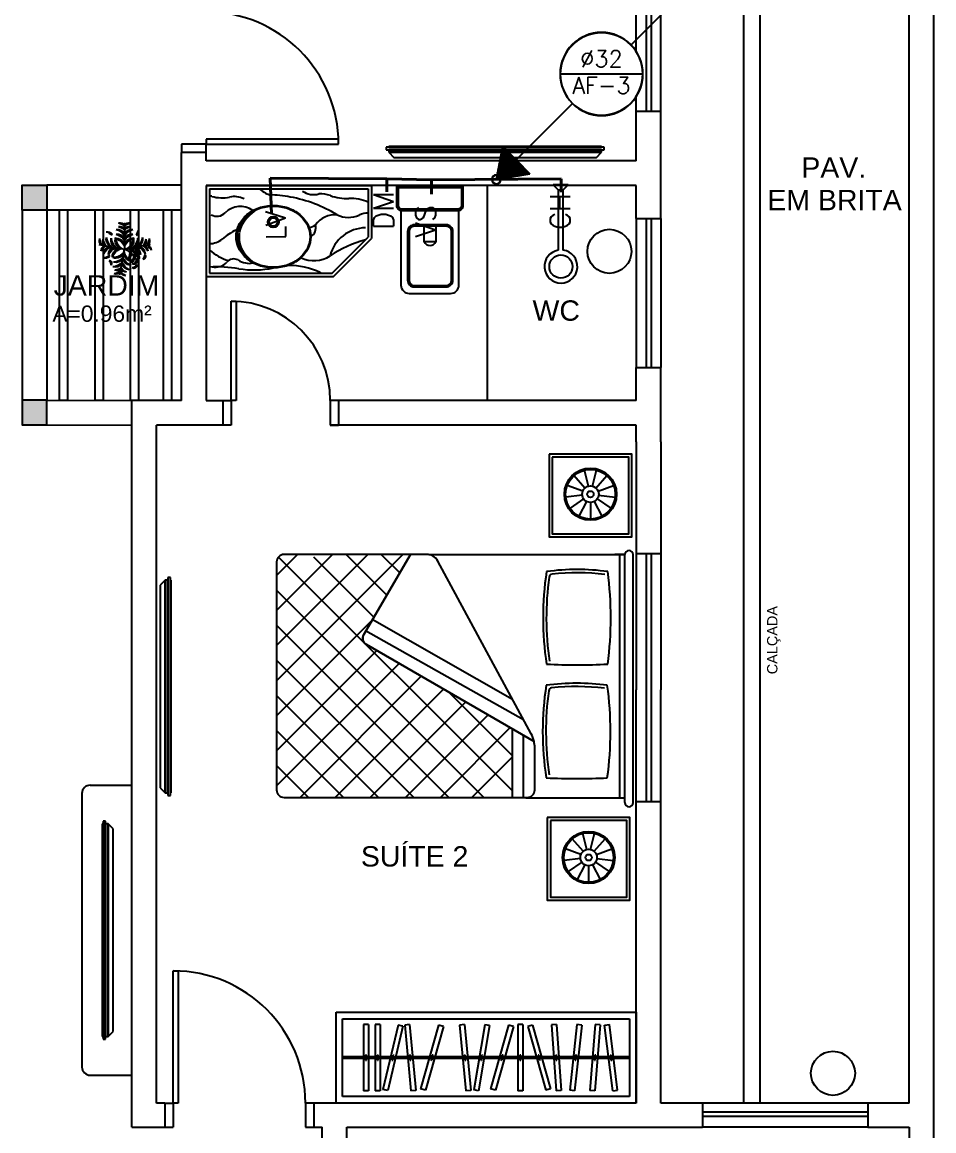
# Model space of a CAD drawing. Header units: millimetres. Extents: x 4595 to 4915, y 2085 to 2243.
# Drawn here: x 4709.02 to 4714.54, y 2197.1 to 2203.81 of the extents above; entities that cross this region are included whole.
import ezdxf
from ezdxf.enums import TextEntityAlignment as Align

# ---------------------------------------------------------------- set-up
doc = ezdxf.new("R2010")
doc.units = ezdxf.units.MM
doc.header["$LTSCALE"] = 0.8
for name, color, linetype in [('02', 2, 'Continuous'), ('DIVERSOS', 4, 'Continuous'), ('HATCH', 8, 'Continuous'), ('MOVEIS', 7, 'Continuous'), ('parede', 2, 'Continuous'), ('TUBULAÇÃO_HIDRÁULICA', 5, 'Continuous'), ('TXT_0', 7, 'Continuous')]:
    doc.layers.add(name, color=color, linetype=linetype)
doc.styles.add('ADITIVOCAD', font='ROMANS.shx')
doc.styles.add('SANSSERIF', font='sas_____.pfb', dxfattribs={"height": 1})
doc.styles.get("Standard").update_dxf_attribs({"font": 'txt.shx', "height": 0.12})

# ---------------------------------------------------------------- blocks, each defined once
blk = doc.blocks.new('Adh_hicol0')
for radius in [0.559, 0.515]:
    blk.add_circle((0, 0), radius)
blk = doc.blocks.new('Adh_BalaoAf')
for p, q in [((0, 0), (0.65, 0)), ((1.8, 0), (1.15, 0))]:
    blk.add_line(p, q)
blk.add_circle((0.9, 0), 0.25)
blk = doc.blocks.new('Adh_Afn')
blk.add_line((-0.25, 0), (0.25, 0))
blk.add_circle((0, 0), 0.25)
at = {"flags": 8}
for tag, p in [('$AF', (0, 0.0703)), ('$DIAM', (0, -0.0909))]:
    blk.add_attdef(tag, text='', height=0.1, dxfattribs=at).set_placement(p, align=Align.MIDDLE)
blk = doc.blocks.new('A1194DB', base_point=(2.905, 11.046))
for p in [(2.905, 11.546), (2.413, 11.133), (3.397, 11.133), (2.992, 10.554)]:
    blk.add_line(p, (2.905, 11.046))
for centre, radius, start, end in [((2.812, 11.432), 0.115, 36.29, 99.6243), ((2.718, 11.297), 0.26, 44.0763, 73.3794), ((2.812, 11.364), 0.115, 36.29, 99.6243), ((2.718, 11.229), 0.26, 44.0763, 73.3794), ((2.998, 11.432), 0.115, 80.3757, 143.71), ((3.092, 11.297), 0.26, 106.6206, 135.9237), ((2.998, 11.364), 0.115, 80.3757, 143.71), ((3.092, 11.229), 0.26, 106.6206, 135.9237), ((2.541, 11.205), 0.115, 160.3757, 223.71), ((2.691, 11.274), 0.26, 186.6206, 215.9237), ((2.608, 11.193), 0.115, 160.3757, 223.71), ((2.758, 11.262), 0.26, 186.6206, 215.9237), ((2.718, 11.226), 0.16, 164.6063, 234.7511), ((2.831, 11.292), 0.268, 184.9634, 228.6288), ((2.695, 11.362), 0.0575, 139.742, 258.7475), ((2.773, 11.408), 0.125, 184.618, 228.2106), ((2.808, 11.21), 0.16, 164.6063, 234.7511), ((2.92, 11.276), 0.268, 184.9634, 228.6288), ((2.751, 11.093), 0.156, 3.4259, 103.6346), ((2.686, 11.01), 0.236, 21.6665, 83.1878), ((2.886, 11.206), 0.156, 156.3654, 256.5741), ((2.978, 11.256), 0.236, 176.8122, 238.3335), ((2.676, 11.162), 0.268, 31.3712, 75.0366), ((2.76, 11.262), 0.16, 25.2489, 95.3937), ((2.76, 11.171), 0.16, 25.2489, 95.3937), ((2.676, 11.071), 0.268, 31.3712, 75.0366), ((3.059, 11.093), 0.156, 76.3654, 176.5741), ((3.05, 11.262), 0.16, 84.6063, 154.7511), ((3.134, 11.162), 0.268, 104.9634, 148.6288), ((3.05, 11.171), 0.16, 84.6063, 154.7511), ((3.134, 11.071), 0.268, 104.9634, 148.6288), ((3.124, 11.01), 0.236, 96.8122, 158.3335), ((2.832, 11.256), 0.236, 301.6665, 3.1878), ((2.924, 11.206), 0.156, 283.4259, 23.6346), ((2.889, 11.276), 0.268, 311.3712, 355.0366), ((3.002, 11.21), 0.16, 305.2489, 15.3937), ((3.236, 11.263), 0.115, 80.3757, 143.71), ((3.33, 11.128), 0.26, 106.6206, 135.9237), ((2.979, 11.292), 0.268, 311.3712, 355.0366), ((3.092, 11.226), 0.16, 305.2489, 15.3937), ((3.052, 11.262), 0.26, 324.0763, 353.3794), ((3.201, 11.193), 0.115, 316.29, 19.6243), ((3.119, 11.274), 0.26, 324.0763, 353.3794), ((3.269, 11.205), 0.115, 316.29, 19.6243), ((2.509, 11.022), 0.115, 116.29, 179.6243), ((2.626, 10.906), 0.26, 124.0763, 153.3794), ((2.576, 11.01), 0.115, 116.29, 179.6243), ((2.693, 10.894), 0.26, 124.0763, 153.3794), ((2.668, 10.941), 0.16, 105.2489, 175.3937), ((2.751, 10.841), 0.268, 111.3712, 155.0366), ((2.757, 10.926), 0.16, 105.2489, 175.3937), ((2.841, 10.825), 0.268, 111.3712, 155.0366), ((3.137, 10.559), 0.54, 115.4772, 156.6585), ((2.759, 10.981), 0.0869, 144.9865, 244.4034), ((2.832, 10.902), 0.156, 83.4259, 183.6346), ((2.902, 10.824), 0.236, 101.6665, 163.1878), ((2.935, 11.063), 0.25, 187.5759, 215.8942), ((2.809, 11.028), 0.0563, 114.2257, 255.1279), ((2.853, 11.04), 0.078, 150.4398, 228.6694), ((2.908, 10.824), 0.236, 16.8122, 78.3335), ((2.978, 10.902), 0.156, 356.3654, 96.5741), ((2.969, 10.825), 0.268, 24.9634, 68.6288), ((3.053, 10.926), 0.16, 4.6063, 74.7511), ((3.058, 10.841), 0.268, 24.9634, 68.6288), ((3.142, 10.941), 0.16, 4.6063, 74.7511), ((3.117, 10.894), 0.26, 26.6206, 55.9237), ((3.234, 11.01), 0.115, 0.3757, 63.71), ((2.563, 10.905), 0.0575, 139.742, 258.7475), ((2.641, 10.95), 0.125, 184.618, 228.2106), ((2.682, 10.886), 0.0575, 139.742, 258.7475), ((2.76, 10.931), 0.125, 184.618, 228.2106), ((2.725, 10.813), 0.057, 167.0577, 302.8533), ((2.758, 10.845), 0.08, 185.1845, 268.654), ((2.791, 10.867), 0.0766, 138.8744, 278.9763), ((2.857, 10.904), 0.125, 173.7536, 244.097), ((2.683, 11.044), 0.236, 286.8122, 348.3335), ((2.761, 10.973), 0.156, 266.3654, 6.5741), ((2.916, 10.934), 0.13, 161.4477, 239.3672), ((2.684, 10.982), 0.268, 294.9634, 338.6288), ((2.784, 10.899), 0.16, 274.6063, 344.7511), ((3.222, 11.022), 0.422, 185.4007, 208.139), ((3.114, 11.12), 0.236, 211.6665, 273.1878), ((3.065, 11.027), 0.156, 193.4259, 293.6346), ((3.135, 11.062), 0.268, 221.3712, 265.0366), ((3.069, 10.949), 0.16, 215.2489, 285.3937), ((3.209, 10.775), 0.0575, 101.2525, 220.258), ((3.287, 10.729), 0.125, 131.7894, 175.382), ((3.339, 11.133), 0.26, 234.0763, 263.3794), ((3.27, 10.983), 0.115, 226.29, 289.6243), ((2.725, 10.732), 0.057, 167.0577, 302.8533), ((2.758, 10.764), 0.08, 185.1845, 268.654), ((2.7, 10.893), 0.268, 294.9634, 338.6288), ((2.8, 10.809), 0.16, 274.6063, 344.7511), ((2.753, 10.834), 0.26, 296.6206, 325.9237), ((2.868, 10.718), 0.115, 270.3757, 333.71), ((2.765, 10.767), 0.26, 296.6206, 325.9237), ((2.88, 10.65), 0.115, 270.3757, 333.71), ((3.15, 10.972), 0.268, 221.3712, 265.0366), ((3.085, 10.859), 0.16, 215.2489, 285.3937), ((3.12, 10.899), 0.26, 234.0763, 263.3794), ((3.052, 10.75), 0.115, 226.29, 289.6243), ((3.132, 10.832), 0.26, 234.0763, 263.3794), ((3.064, 10.683), 0.115, 226.29, 289.6243)]:
    blk.add_arc(centre, radius, start, end)

msp = doc.modelspace()

# ---------------------------------------------------------------- hatches: boundary and pattern name
at = {"layer": 'HATCH'}
h = msp.add_hatch(dxfattribs=at)
h.set_pattern_fill('LINE,_O', color=256, scale=0.001, angle=68.48882)
h.set_pattern_definition([(68.48882318, (4895.7092144, -27.1826026), (-0.002953848728, 0.001164217631), [])])
h.paths.add_polyline_path([(4711.9299, 2203.0585), (4712.0925, 2202.8919), (4711.8902, 2202.8571)])
at = {"layer": 'parede'}
h = msp.add_hatch(color=253, dxfattribs=at)
h.dxf.hatch_style = 1
h.paths.add_polyline_path([(4709.1726, 2202.8223), (4709.0226, 2202.8223), (4709.0226, 2202.6723), (4709.1726, 2202.6723)])
h = msp.add_hatch(color=253, dxfattribs=at)
h.dxf.hatch_style = 1
h.paths.add_polyline_path([(4709.1726, 2201.5221), (4709.0226, 2201.5221), (4709.0226, 2201.3726), (4709.1726, 2201.3726)])

# ---------------------------------------------------------------- linework, layer by layer
for p, q in [((4710.1359, 2202.8206), (4711.1359, 2202.8206)), ((4710.1359, 2202.8206), (4710.1359, 2202.2706)), ((4710.1559, 2202.8006), (4710.1559, 2202.2906)), ((4710.1559, 2202.8006), (4711.1159, 2202.8006)), ((4711.1159, 2202.8006), (4711.1159, 2202.5082)), ((4711.1359, 2202.8206), (4711.1359, 2202.4999)), ((4712.3248, 2202.8243), (4712.2348, 2202.8243)), ((4712.2348, 2202.8243), (4712.2648, 2202.7943)), ((4712.2648, 2202.7943), (4712.2648, 2202.4291)), ((4712.2648, 2202.7943), (4712.2948, 2202.7943)), ((4712.2948, 2202.7943), (4712.3248, 2202.8243)), ((4712.2948, 2202.4293), (4712.2948, 2202.7943)), ((4710.898, 2202.2906), (4711.1159, 2202.5082)), ((4710.9063, 2202.2706), (4711.1359, 2202.4999)), ((4710.1359, 2202.2706), (4710.9063, 2202.2706)), ((4710.1559, 2202.2906), (4710.898, 2202.2906))]:
    msp.add_line(p, q)
for points in [[(4711.3185, 2202.668, -0.414214), (4711.2885, 2202.698), (4711.2885, 2202.818), (4711.6885, 2202.818), (4711.6885, 2202.698, -0.414214), (4711.6585, 2202.668)], [(4711.3185, 2202.678, -0.414214), (4711.2985, 2202.698), (4711.2985, 2202.808), (4711.6785, 2202.808), (4711.6785, 2202.698, -0.414214), (4711.6585, 2202.678)], [(4710.542, 2202.7, -0.083485), (4710.6303, 2202.6851, -0.090959), (4710.7018, 2202.6446, -0.104004), (4710.7515, 2202.5816, -0.115577), (4710.7681, 2202.5111, -0.115577), (4710.7515, 2202.4406, -0.104004), (4710.7018, 2202.3776, -0.090959), (4710.6303, 2202.3371, -0.083485), (4710.542, 2202.3223, -0.083485), (4710.4538, 2202.3371, -0.090959), (4710.3822, 2202.3776, -0.104004), (4710.3325, 2202.4406, -0.115577), (4710.316, 2202.5111, -0.115577), (4710.3325, 2202.5816, -0.104004), (4710.3822, 2202.6446, -0.090959), (4710.4538, 2202.6851, -0.083485)], [(4710.542, 2202.6958, -0.083485), (4710.6289, 2202.6812, -0.090959), (4710.6992, 2202.6414, -0.104004), (4710.7478, 2202.5797, -0.115577), (4710.7639, 2202.5111, -0.115577), (4710.7478, 2202.4425, -0.104004), (4710.6992, 2202.3808, -0.090959), (4710.6289, 2202.3411, -0.083485), (4710.542, 2202.3265, -0.083485), (4710.4551, 2202.3411, -0.090959), (4710.3849, 2202.3808, -0.104004), (4710.3363, 2202.4425, -0.115577), (4710.3202, 2202.5111, -0.115577), (4710.3363, 2202.5797, -0.104004), (4710.3849, 2202.6414, -0.090959), (4710.4551, 2202.6812, -0.083485)], [(4711.6273, 2202.5426, 0.414214), (4711.5873, 2202.5826), (4711.3937, 2202.5826, 0.414214), (4711.3537, 2202.5426), (4711.3537, 2202.2476, 0.414214), (4711.3937, 2202.2076), (4711.5873, 2202.2076, 0.414214), (4711.6273, 2202.2476)], [(4711.6188, 2202.5426, 0.414214), (4711.5873, 2202.5741), (4711.3937, 2202.5741, 0.414214), (4711.3622, 2202.5426), (4711.3622, 2202.2476, 0.414214), (4711.3937, 2202.2161), (4711.5873, 2202.2161, 0.414214), (4711.6188, 2202.2476)]]:
    msp.add_lwpolyline(points, format="xyb", close=True)
msp.add_lwpolyline([(4711.3135, 2202.668), (4711.3135, 2202.218, 0.414214), (4711.3635, 2202.168), (4711.6135, 2202.168, 0.414214), (4711.6635, 2202.218), (4711.6635, 2202.6684)], format="xyb")
msp.add_lwpolyline([(4711.5248, 2202.5741), (4711.5248, 2202.4805), (4711.4541, 2202.4805), (4711.4541, 2202.5741)])
for centre, radius in [((4710.5414, 2202.5999), 0.0339), ((4710.5414, 2202.5999), 0.025), ((4712.2807, 2202.3303), 0.07)]:
    msp.add_circle(centre, radius)
for centre, radius, start, end in [((4710.5943, 2202.9627), 0.2131, 229.52705, 248.99852), ((4710.7853, 2202.8827), 0.1173, 235.0061, 285.69212), ((4710.8238, 2202.5799), 0.19, 70.7323, 92.05259), ((4710.1203, 2202.5878), 0.1744, 73.61566, 78.25004), ((4710.2316, 2202.9661), 0.22, 253.61566, 281.89713), ((4710.3047, 2202.6191), 0.1346, 63.80064, 101.89713), ((4710.4972, 2201.934), 0.83, 79.80782, 88.56791), ((4710.4989, 2201.9432), 0.8206, 58.58927, 79.80782), ((4710.9869, 2203.0464), 0.3042, 250.7323, 272.11655), ((4711.0081, 2202.4731), 0.2696, 66.43852, 92.11655), ((4710.1999, 2202.7061), 0.0713, 241.81574, 315.22981), ((4710.3415, 2202.5657), 0.1281, 53.64182, 135.22981), ((4710.9158, 2202.4964), 0.1475, 85.81055, 144.28252), ((4710.9962, 2202.7886), 0.1609, 244.33735, 293.87401), ((4711.118, 2202.5134), 0.1401, 90.88874, 113.87401), ((4710.7543, 2202.631), 0.0639, 273.16644, 310.73391), ((4710.7342, 2202.5655), 0.0641, 301.88652, 15.41313), ((4710.4945, 2202.1837), 0.4085, 115.91475, 130.06569), ((4711.0998, 2202.3427), 0.2217, 90.02853, 166.2784), ((4710.1564, 2202.5857), 0.1168, 269.72755, 310.06569), ((4711.274, 2201.8136), 0.7001, 104.46313, 123.80925), ((4711.4894, 2202.4965), 0.0388, 204.39508, 335.60492), ((4710.3559, 2202.657), 0.3026, 228.62084, 253.67571), ((4710.3023, 2202.3207), 0.0556, 62.56821, 138.65131), ((4710.3964, 2202.4741), 0.1245, 236.66672, 281.0045), ((4710.7867, 2202.5412), 0.1756, 243.70977, 303.80925), ((4712.2807, 2202.3303), 0.1, 99.14559, 81.89103), ((4710.1918, 2201.4243), 0.9039, 81.03619, 92.27712), ((4710.1911, 2202.4186), 0.0926, 258.18588, 318.65131), ((4710.4233, 2202.8923), 0.5823, 261.03619, 281.75985), ((4710.6354, 2201.9029), 0.4342, 64.10974, 90.67529), ((4710.8959, 2202.4397), 0.1624, 244.10974, 246.63593)]:
    msp.add_arc(centre, radius, start, end)
for points in [[(4710.3792, 2202.6421), (4710.3761, 2202.6087), (4710.3662, 2202.6297), (4710.3672, 2202.5958)], [(4710.393, 2202.6531), (4710.3841, 2202.6186), (4710.3792, 2202.6421), (4710.3761, 2202.6087)], [(4710.399, 2202.6574), (4710.3926, 2202.6279), (4710.393, 2202.6531), (4710.3841, 2202.6186)], [(4710.4101, 2202.6646), (4710.3985, 2202.6338), (4710.399, 2202.6574), (4710.3926, 2202.6279)], [(4710.421, 2202.6708), (4710.4088, 2202.6427), (4710.4101, 2202.6646), (4710.3985, 2202.6338)], [(4710.4314, 2202.676), (4710.4197, 2202.6519), (4710.421, 2202.6708), (4710.4088, 2202.6427)], [(4710.4615, 2202.6866), (4710.4286, 2202.6593), (4710.4314, 2202.676), (4710.4197, 2202.6519)], [(4710.4322, 2202.6764), (4710.4612, 2202.6876), (4710.4615, 2202.6867), (4710.4638, 2202.6884)], [(4710.4325, 2202.6765), (4710.4615, 2202.6866), (4710.4322, 2202.6764), (4710.4612, 2202.6876)], [(4710.3338, 2202.5842), (4710.3519, 2202.5659), (4710.3252, 2202.5645), (4710.3492, 2202.5584)], [(4710.3423, 2202.5991), (4710.3567, 2202.5769), (4710.3338, 2202.5842), (4710.3519, 2202.5659)], [(4710.3535, 2202.615), (4710.3579, 2202.5793), (4710.3423, 2202.5991), (4710.3567, 2202.5769)], [(4710.3662, 2202.6297), (4710.3672, 2202.5958), (4710.3535, 2202.615), (4710.3579, 2202.5793)], [(4710.3164, 2202.5231), (4710.3416, 2202.523), (4710.316, 2202.5096), (4710.341, 2202.5147)], [(4710.316, 2202.5096), (4710.341, 2202.5147), (4710.3167, 2202.4965), (4710.3409, 2202.5062)], [(4710.3172, 2202.5307), (4710.343, 2202.5339), (4710.3164, 2202.5231), (4710.3416, 2202.523)], [(4710.3167, 2202.4965), (4710.3409, 2202.5062), (4710.318, 2202.4861), (4710.3413, 2202.497)], [(4710.3205, 2202.5489), (4710.3468, 2202.5508), (4710.3174, 2202.5324), (4710.3434, 2202.5362)], [(4710.3252, 2202.5645), (4710.3492, 2202.5584), (4710.3205, 2202.5489), (4710.3468, 2202.5508)], [(4710.318, 2202.4861), (4710.3413, 2202.497), (4710.3218, 2202.4685), (4710.3433, 2202.48)], [(4710.3218, 2202.4685), (4710.3433, 2202.48), (4710.3259, 2202.456), (4710.3466, 2202.4654)], [(4710.3259, 2202.456), (4710.3466, 2202.4654), (4710.3325, 2202.4406), (4710.3511, 2202.4518)], [(4710.3325, 2202.4406), (4710.3511, 2202.4518), (4710.3408, 2202.4256), (4710.3572, 2202.4378)], [(4710.3408, 2202.4256), (4710.3572, 2202.4378), (4710.3535, 2202.4072), (4710.3694, 2202.4164)], [(4710.3535, 2202.4072), (4710.3694, 2202.4164), (4710.3668, 2202.3919), (4710.3761, 2202.4069)], [(4710.3668, 2202.3919), (4710.3761, 2202.4069), (4710.3791, 2202.3802), (4710.3872, 2202.3935)], [(4710.3791, 2202.3802), (4710.3872, 2202.3935), (4710.3942, 2202.3682), (4710.4006, 2202.3799)], [(4710.3942, 2202.3682), (4710.4006, 2202.3799), (4710.4135, 2202.3556), (4710.4156, 2202.3675)], [(4710.4135, 2202.3556), (4710.4156, 2202.3675), (4710.4245, 2202.3496), (4710.4257, 2202.3594)], [(4710.4245, 2202.3496), (4710.4257, 2202.3594), (4710.4393, 2202.3426), (4710.4323, 2202.3542)], [(4710.4393, 2202.3426), (4710.4323, 2202.3542), (4710.4536, 2202.3372), (4710.4408, 2202.3474)]]:
    msp.add_solid(points)
at = {"layer": '02', "color": 5, "lineweight": 40}
for p, q in [((4711.2288, 2202.8617), (4710.5228, 2202.8656)), ((4710.5228, 2202.8656), (4710.5297, 2202.6469)), ((4711.4987, 2202.8543), (4711.2288, 2202.8617)), ((4711.2288, 2202.8617), (4711.2288, 2202.7832)), ((4711.2288, 2202.7832), (4711.2288, 2202.8617)), ((4712.2817, 2202.8599), (4711.4987, 2202.8543)), ((4711.4987, 2202.8543), (4711.4987, 2202.7686)), ((4711.4987, 2202.7686), (4711.4987, 2202.8543)), ((4712.2817, 2202.7796), (4712.2817, 2202.8599))]:
    msp.add_line(p, q, dxfattribs=at)
at = {"layer": 'DIVERSOS'}
msp.add_line((4711.8902, 2202.8571), (4712.0925, 2202.8919), dxfattribs=at)
msp.add_lwpolyline([(4711.8902, 2202.8571), (4711.9299, 2203.0585), (4712.0925, 2202.8919)], dxfattribs=at)
at = {"layer": 'MOVEIS'}
for p, q in [((4712.4472, 2201.002), (4712.4233, 2201.0991)), ((4712.4711, 2201.002), (4712.4951, 2201.0991)), ((4712.426, 2200.9908), (4712.3597, 2201.0657)), ((4712.4923, 2200.9908), (4712.5587, 2201.0657)), ((4712.4124, 2200.9711), (4712.3189, 2201.0066)), ((4712.5059, 2200.9711), (4712.5994, 2201.0066)), ((4712.4095, 2200.9474), (4712.3103, 2200.9353)), ((4712.418, 2200.925), (4712.3357, 2200.8682)), ((4712.4359, 2200.9091), (4712.3895, 2200.8206)), ((4712.4592, 2200.9034), (4712.4592, 2200.8034)), ((4712.4824, 2200.9091), (4712.5289, 2200.8206)), ((4712.5003, 2200.925), (4712.5826, 2200.8682)), ((4712.5088, 2200.9474), (4712.6081, 2200.9353)), ((4711.1121, 2200.5888), (4710.5612, 2200.0378)), ((4711.3243, 2200.5888), (4710.5612, 2199.8257)), ((4710.6879, 2200.5888), (4710.5612, 2200.4621)), ((4710.9, 2200.5888), (4710.5612, 2200.25)), ((4710.5734, 2200.5732), (4711.9873, 2199.1592)), ((4710.784, 2200.5747), (4711.1493, 2200.2094)), ((4710.982, 2200.5888), (4711.2275, 2200.3434)), ((4711.1942, 2200.5888), (4711.3057, 2200.4773)), ((4711.482, 2200.5879), (4712.6676, 2200.5879)), ((4712.6676, 2200.5879), (4712.6076, 2200.5879)), ((4712.6376, 2199.1179), (4712.6376, 2200.5879)), ((4712.6676, 2199.0879), (4712.6676, 2200.5879)), ((4712.7176, 2199.0879), (4712.7176, 2200.5879)), ((4710.5612, 2200.3733), (4711.8147, 2199.1197)), ((4711.1384, 2200.1908), (4710.5612, 2199.6136)), ((4710.5612, 2200.1611), (4711.6026, 2199.1197)), ((4711.1672, 2200.0075), (4710.5612, 2199.4014)), ((4710.5612, 2199.949), (4711.3905, 2199.1197)), ((4711.3017, 2199.9298), (4710.5612, 2199.1893)), ((4711.4362, 2199.8522), (4710.7037, 2199.1197)), ((4711.5707, 2199.7746), (4710.9158, 2199.1197)), ((4711.6024, 2199.7563), (4711.9873, 2199.3714)), ((4710.5612, 2199.7369), (4711.1783, 2199.1197)), ((4711.7052, 2199.697), (4711.128, 2199.1197)), ((4711.8397, 2199.6193), (4711.3401, 2199.1197)), ((4710.5612, 2199.5247), (4710.9662, 2199.1197)), ((4711.9742, 2199.5417), (4711.5522, 2199.1197)), ((4711.9873, 2199.3643), (4711.7428, 2199.1197)), ((4710.5612, 2199.3126), (4710.7541, 2199.1197)), ((4712.0695, 2199.1179), (4712.6676, 2199.1179)), ((4712.4364, 2198.8047), (4712.4125, 2198.9018)), ((4712.4603, 2198.8047), (4712.4843, 2198.9018)), ((4712.4152, 2198.7936), (4712.3489, 2198.8684)), ((4712.4815, 2198.7936), (4712.5478, 2198.8684)), ((4712.3987, 2198.7501), (4712.2995, 2198.7381)), ((4712.4016, 2198.7739), (4712.3081, 2198.8093)), ((4712.4951, 2198.7739), (4712.5886, 2198.8093)), ((4712.498, 2198.7501), (4712.5973, 2198.7381)), ((4712.4072, 2198.7277), (4712.3249, 2198.6709)), ((4712.4251, 2198.7119), (4712.3787, 2198.6233)), ((4712.4484, 2198.7061), (4712.4484, 2198.6061)), ((4712.4716, 2198.7119), (4712.5181, 2198.6233)), ((4712.4895, 2198.7277), (4712.5718, 2198.6709))]:
    msp.add_line(p, q, dxfattribs=at)
for points in [[(4712.2092, 2201.1952), (4712.2092, 2200.6952), (4712.7092, 2200.6952), (4712.7092, 2201.1952)], [(4712.2279, 2201.1766), (4712.2279, 2200.7139), (4712.6906, 2200.7139), (4712.6906, 2201.1766)], [(4712.1984, 2198.998), (4712.1984, 2198.498), (4712.6984, 2198.498), (4712.6984, 2198.998)], [(4712.2171, 2198.9793), (4712.2171, 2198.5166), (4712.6798, 2198.5166), (4712.6798, 2198.9793)]]:
    msp.add_lwpolyline(points, close=True, dxfattribs=at)
at = {"layer": 'MOVEIS', "linetype": 'Continuous'}
for points in [[(4712.1179, 2199.4588), (4711.1046, 2200.0436, -0.415665), (4711.0883, 2200.1049), (4711.3707, 2200.5888), (4710.7958, 2200.5888), (4710.6063, 2200.5888, 0.414214), (4710.5613, 2200.5438), (4710.5613, 2199.1647, 0.414214), (4710.6063, 2199.1197), (4710.7958, 2199.1197), (4712.0773, 2199.1197, 0.414214), (4712.1222, 2199.1647), (4712.1222, 2199.4198, 0.055363)], [(4711.3707, 2200.5888), (4711.0883, 2200.1049, 0.415665), (4711.1046, 2200.0436), (4712.1179, 2199.4588, 0.068584), (4712.1009, 2199.5043), (4711.5366, 2200.5492, 0.275591), (4711.4703, 2200.5888)]]:
    msp.add_lwpolyline(points, format="xyb", close=True, dxfattribs=at)
for points in [[(4711.9873, 2199.712), (4711.1387, 2200.1954)], [(4712.0548, 2199.5884), (4711.0993, 2200.1279)], [(4711.9873, 2199.1225), (4711.9873, 2199.5322)], [(4712.0548, 2199.1197), (4712.0548, 2199.4928)]]:
    msp.add_lwpolyline(points, dxfattribs=at)
at = {"layer": 'MOVEIS'}
for centre, radius in [((4712.4592, 2200.9534), 0.1578), ((4712.4592, 2200.9534), 0.15), ((4712.4592, 2200.9534), 0.05), ((4712.4592, 2200.9534), 0.019), ((4712.4484, 2198.7561), 0.1578), ((4712.4484, 2198.7561), 0.15), ((4712.4484, 2198.7561), 0.05), ((4712.4484, 2198.7561), 0.019)]:
    msp.add_circle(centre, radius, dxfattribs=at)
for centre, radius, start, end in [((4712.6926, 2200.5879), 0.025, 0, 180), ((4712.3786, 2199.1363), 1.3617, 82.19981, 97.80019), ((4714.0167, 2200.2056), 1.8443, 171.27584, 188.72416), ((4714.0167, 2200.2056), 1.8243, 172.23291, 188.26343), ((4712.229, 2200.4495), 0.02, 96.4988, 172.23291), ((4712.3786, 2199.1363), 1.3417, 82.80483, 96.4988), ((4710.5346, 2200.2056), 2.048, 352.1494, 7.8506), ((4712.3786, 2203.4386), 3.5176, 266.98842, 273.01158), ((4714.0145, 2199.5179), 1.8443, 171.27584, 188.72416), ((4714.0145, 2199.5179), 1.8243, 172.23291, 188.26343), ((4712.3764, 2198.4485), 1.3617, 82.19981, 97.80019), ((4712.2268, 2199.7617), 0.02, 96.4988, 172.23291), ((4712.3764, 2198.4485), 1.3417, 82.80483, 96.4988), ((4710.5324, 2199.5179), 2.048, 352.1494, 7.8506), ((4712.3764, 2202.7509), 3.5176, 266.98842, 273.01158), ((4712.6926, 2199.0879), 0.025, 180, 0)]:
    msp.add_arc(centre, radius, start, end, dxfattribs=at)
at = {"layer": 'parede', "color": 253}
for p, q in [((4714.5359, 2187.1206), (4714.5359, 2212.1206)), ((4714.3859, 2197.2706), (4714.3859, 2211.9706)), ((4713.4859, 2197.2706), (4713.4859, 2209.7206)), ((4713.3859, 2197.2706), (4713.3859, 2209.6206)), ((4712.7959, 2205.2706), (4712.7959, 2203.2706)), ((4712.8259, 2205.2706), (4712.8259, 2203.2706)), ((4712.7359, 2203.6302), (4712.7359, 2203.9206)), ((4712.8859, 2202.6206), (4712.8859, 2203.9206)), ((4712.7359, 2202.9706), (4712.7359, 2203.3607)), ((4712.7359, 2203.2706), (4712.8859, 2203.2706)), ((4710.1359, 2203.0706), (4709.9859, 2203.0706)), ((4709.9859, 2203.0706), (4709.9859, 2203.0206)), ((4710.9359, 2203.1006), (4710.1359, 2203.1006)), ((4710.1359, 2203.1006), (4710.1359, 2203.0706)), ((4710.1359, 2203.0206), (4710.1359, 2203.0706)), ((4710.1359, 2203.0706), (4710.9359, 2203.0706)), ((4710.9359, 2203.0706), (4710.9359, 2203.1006)), ((4712.5418, 2203.0518), (4711.2238, 2203.0518)), ((4711.2238, 2203.0518), (4711.2238, 2203.0365)), ((4712.5265, 2203.0569), (4711.2391, 2203.0569)), ((4711.2391, 2203.0569), (4711.2391, 2203.0518)), ((4711.2391, 2203.0518), (4712.5265, 2203.0518)), ((4712.5265, 2203.0518), (4712.5265, 2203.0569)), ((4712.5418, 2203.0365), (4712.5418, 2203.0518)), ((4709.9859, 2201.5206), (4709.9859, 2203.0206)), ((4710.1359, 2203.0206), (4709.9859, 2203.0206)), ((4710.1359, 2202.9706), (4710.1359, 2203.0206)), ((4712.7359, 2202.9706), (4710.1359, 2202.9706)), ((4711.2238, 2203.0365), (4712.5418, 2203.0365)), ((4712.5265, 2203.0365), (4711.2391, 2203.0365)), ((4711.2391, 2203.0365), (4711.2391, 2203.0213)), ((4712.5265, 2203.0212), (4711.2391, 2203.0213)), ((4711.2391, 2203.0213), (4711.2696, 2202.9907)), ((4711.2391, 2203.0213), (4712.5265, 2203.0212)), ((4711.2696, 2202.9907), (4712.496, 2202.9907)), ((4712.496, 2202.9907), (4712.5265, 2203.0212)), ((4712.5265, 2203.0212), (4712.5265, 2203.0365)), ((4709.9859, 2202.8223), (4709.1726, 2202.8223)), ((4712.7359, 2202.8206), (4710.1359, 2202.8206)), ((4710.1359, 2202.8206), (4710.1359, 2201.5206)), ((4711.8359, 2201.5245), (4711.8359, 2202.8206)), ((4712.7359, 2202.8206), (4711.8359, 2202.8206)), ((4712.7359, 2202.6206), (4712.7359, 2202.8206)), ((4709.0226, 2202.6723), (4709.0226, 2201.5221)), ((4709.9859, 2202.6723), (4709.1726, 2202.6723)), ((4709.1726, 2202.6723), (4709.1726, 2201.5221)), ((4712.7359, 2202.6206), (4712.8859, 2202.6206)), ((4712.7359, 2202.6206), (4712.7359, 2201.7206)), ((4712.7959, 2202.6206), (4712.7959, 2201.7206)), ((4712.8259, 2202.6206), (4712.8259, 2201.7206)), ((4712.8859, 2202.6206), (4712.8859, 2201.7206)), ((4710.2859, 2201.5206), (4710.2859, 2202.1206)), ((4710.2859, 2202.1206), (4710.3159, 2202.1206)), ((4710.3159, 2202.1206), (4710.3159, 2201.5206)), ((4712.7359, 2201.5206), (4712.7359, 2201.7206)), ((4712.7359, 2201.7206), (4712.8859, 2201.7206)), ((4712.8859, 2201.2706), (4712.8859, 2201.7206)), ((4709.1726, 2201.5221), (4709.6859, 2201.5206)), ((4709.9859, 2201.5206), (4709.6859, 2201.5206)), ((4709.6859, 2197.1249), (4709.6859, 2201.5206)), ((4710.1359, 2201.5206), (4710.2859, 2201.5206)), ((4710.2359, 2201.5206), (4710.2359, 2201.3706)), ((4710.2859, 2201.5206), (4710.2859, 2201.3706)), ((4710.3159, 2201.5206), (4710.2859, 2201.5206)), ((4712.7359, 2201.5206), (4710.8859, 2201.5206)), ((4710.9359, 2201.5206), (4710.8859, 2201.5206)), ((4710.8859, 2201.5206), (4710.8859, 2201.3706)), ((4710.9359, 2201.5206), (4710.9359, 2201.3706)), ((4709.1721, 2201.3721), (4709.6854, 2201.3706)), ((4710.2359, 2201.3706), (4709.8359, 2201.3706)), ((4709.8359, 2197.2706), (4709.8359, 2201.3706)), ((4710.2859, 2201.3706), (4710.2359, 2201.3706)), ((4712.7359, 2201.3706), (4710.8859, 2201.3706)), ((4710.8859, 2201.3706), (4710.9359, 2201.3706)), ((4712.7359, 2201.2706), (4712.7359, 2201.3706)), ((4712.7359, 2201.2706), (4712.7359, 2199.7706)), ((4712.8859, 2201.2706), (4712.8859, 2199.7706)), ((4712.7359, 2200.5958), (4712.8859, 2200.5958)), ((4712.7959, 2200.5958), (4712.7959, 2199.0958)), ((4712.8259, 2200.5958), (4712.8259, 2199.0958)), ((4709.8883, 2200.4345), (4709.8577, 2200.4039)), ((4709.8883, 2199.1471), (4709.8883, 2200.4345)), ((4709.9035, 2200.4345), (4709.8883, 2200.4345)), ((4709.8883, 2200.4345), (4709.8883, 2199.1471)), ((4709.9188, 2200.4497), (4709.9035, 2200.4497)), ((4709.9035, 2200.4497), (4709.9035, 2199.1318)), ((4709.9035, 2199.1471), (4709.9035, 2200.4345)), ((4709.9188, 2199.1318), (4709.9188, 2200.4497)), ((4709.9239, 2200.4345), (4709.9188, 2200.4345)), ((4709.9188, 2200.4345), (4709.9188, 2199.1471)), ((4709.9239, 2199.1471), (4709.9239, 2200.4345)), ((4709.8577, 2200.4039), (4709.8577, 2199.1776)), ((4712.7359, 2197.2706), (4712.7359, 2199.7706)), ((4712.8859, 2197.2706), (4712.8859, 2199.7706)), ((4709.4343, 2199.1936), (4709.6843, 2199.1936)), ((4709.8577, 2199.1776), (4709.8883, 2199.1471)), ((4709.3843, 2199.1436), (4709.3843, 2197.489)), ((4709.8883, 2199.1471), (4709.9035, 2199.1471)), ((4709.9035, 2199.1318), (4709.9188, 2199.1318)), ((4709.9188, 2199.1471), (4709.9239, 2199.1471)), ((4712.7359, 2199.0958), (4712.8859, 2199.0958)), ((4709.5119, 2198.96), (4709.5068, 2198.96)), ((4709.5068, 2198.96), (4709.5068, 2197.6726)), ((4709.5272, 2198.9753), (4709.5119, 2198.9753)), ((4709.5119, 2198.9753), (4709.5119, 2197.6573)), ((4709.5119, 2197.6726), (4709.5119, 2198.96)), ((4709.5272, 2197.6573), (4709.5272, 2198.9753)), ((4709.5425, 2198.96), (4709.5272, 2198.96)), ((4709.5272, 2198.96), (4709.5272, 2197.6726)), ((4709.573, 2198.9294), (4709.5425, 2198.96)), ((4709.5425, 2198.96), (4709.5425, 2197.6726)), ((4709.5425, 2197.6726), (4709.5425, 2198.96)), ((4709.573, 2197.7031), (4709.573, 2198.9294)), ((4709.9359, 2197.2706), (4709.9359, 2198.0706)), ((4709.9359, 2198.0706), (4709.9659, 2198.0706)), ((4709.9659, 2198.0706), (4709.9659, 2197.2706)), ((4710.9205, 2197.2706), (4710.9205, 2197.8206)), ((4710.9205, 2197.8206), (4712.7359, 2197.8206)), ((4712.7359, 2197.8206), (4712.7359, 2197.2706)), ((4710.9605, 2197.7806), (4712.6959, 2197.7806)), ((4710.9605, 2197.3106), (4710.9605, 2197.7806)), ((4711.0869, 2197.7456), (4711.0869, 2197.3456)), ((4711.1169, 2197.7456), (4711.0869, 2197.7456)), ((4711.1169, 2197.7456), (4711.1169, 2197.3456)), ((4711.1581, 2197.7456), (4711.1581, 2197.3456)), ((4711.1881, 2197.7456), (4711.1581, 2197.7456)), ((4711.1881, 2197.7456), (4711.1881, 2197.3456)), ((4711.296, 2197.7431), (4711.2041, 2197.3538)), ((4711.3252, 2197.7362), (4711.296, 2197.7431)), ((4711.3658, 2197.7459), (4711.3359, 2197.7431)), ((4711.3359, 2197.7431), (4711.3732, 2197.3448)), ((4711.3658, 2197.7459), (4711.403, 2197.3476)), ((4711.5408, 2197.7428), (4711.4321, 2197.3578)), ((4711.5697, 2197.7346), (4711.5408, 2197.7428)), ((4711.6977, 2197.7459), (4711.6678, 2197.7431)), ((4711.6678, 2197.7431), (4711.7051, 2197.3448)), ((4711.6977, 2197.7459), (4711.7349, 2197.3476)), ((4711.8196, 2197.7449), (4711.7534, 2197.3504)), ((4711.8492, 2197.7399), (4711.783, 2197.3454)), ((4711.8492, 2197.7399), (4711.8196, 2197.7449)), ((4711.9643, 2197.7428), (4711.8556, 2197.3578)), ((4711.9932, 2197.7346), (4711.9643, 2197.7428)), ((4712.0201, 2197.7456), (4712.0201, 2197.3456)), ((4712.0501, 2197.7456), (4712.0201, 2197.7456)), ((4712.0501, 2197.7456), (4712.0501, 2197.3456)), ((4712.1089, 2197.7427), (4712.08, 2197.7346)), ((4712.1089, 2197.7427), (4712.218, 2197.3579)), ((4712.2541, 2197.7459), (4712.2242, 2197.7438)), ((4712.2242, 2197.7438), (4712.2522, 2197.3448)), ((4712.2541, 2197.7459), (4712.2821, 2197.3469)), ((4712.3768, 2197.7457), (4712.3338, 2197.3481)), ((4712.4066, 2197.7425), (4712.3637, 2197.3448)), ((4712.4066, 2197.7425), (4712.3768, 2197.7457)), ((4712.4884, 2197.7459), (4712.4563, 2197.3472)), ((4712.5183, 2197.7435), (4712.4862, 2197.3448)), ((4712.5183, 2197.7435), (4712.4884, 2197.7459)), ((4712.5446, 2197.7418), (4712.5743, 2197.7455)), ((4712.5939, 2197.3448), (4712.5446, 2197.7418)), ((4712.6236, 2197.3485), (4712.5743, 2197.7455)), ((4712.6959, 2197.7806), (4712.6959, 2197.3106)), ((4709.5068, 2197.6726), (4709.5119, 2197.6726)), ((4709.5272, 2197.6726), (4709.5425, 2197.6726)), ((4709.5425, 2197.6726), (4709.573, 2197.7031)), ((4711.3252, 2197.7362), (4711.2333, 2197.3469)), ((4711.5697, 2197.7346), (4711.4609, 2197.3497)), ((4711.9932, 2197.7346), (4711.8844, 2197.3497)), ((4712.08, 2197.7346), (4712.1891, 2197.3497)), ((4709.5119, 2197.6573), (4709.5272, 2197.6573)), ((4712.6959, 2197.5506), (4710.9605, 2197.5506)), ((4712.6959, 2197.5406), (4710.9605, 2197.5406)), ((4711.1044, 2197.5604), (4711.0994, 2197.5604)), ((4711.0994, 2197.5306), (4711.0994, 2197.5604)), ((4711.1044, 2197.5306), (4711.1044, 2197.5604)), ((4711.1756, 2197.5604), (4711.1706, 2197.5604)), ((4711.1706, 2197.5306), (4711.1706, 2197.5604)), ((4711.1756, 2197.5306), (4711.1756, 2197.5604)), ((4711.2588, 2197.531), (4711.2657, 2197.56)), ((4711.2637, 2197.5298), (4711.2705, 2197.5589)), ((4711.2705, 2197.5589), (4711.2657, 2197.56)), ((4711.3706, 2197.5604), (4711.3656, 2197.5599)), ((4711.3684, 2197.5302), (4711.3656, 2197.5599)), ((4711.3734, 2197.5307), (4711.3706, 2197.5604)), ((4711.4944, 2197.5325), (4711.5025, 2197.5612)), ((4711.4992, 2197.5311), (4711.5073, 2197.5599)), ((4711.5073, 2197.5599), (4711.5025, 2197.5612)), ((4711.7025, 2197.5604), (4711.6975, 2197.5599)), ((4711.7003, 2197.5302), (4711.6975, 2197.5599)), ((4711.7053, 2197.5307), (4711.7025, 2197.5604)), ((4711.7964, 2197.5308), (4711.8013, 2197.5602)), ((4711.8062, 2197.5594), (4711.8013, 2197.5602)), ((4711.8013, 2197.53), (4711.8062, 2197.5594)), ((4711.9179, 2197.5325), (4711.926, 2197.5612)), ((4711.9227, 2197.5311), (4711.9308, 2197.5599)), ((4711.9308, 2197.5599), (4711.926, 2197.5612)), ((4712.0376, 2197.5604), (4712.0326, 2197.5604)), ((4712.0326, 2197.5306), (4712.0326, 2197.5604)), ((4712.0376, 2197.5306), (4712.0376, 2197.5604)), ((4712.1473, 2197.5612), (4712.1425, 2197.5599)), ((4712.1507, 2197.5312), (4712.1425, 2197.5599)), ((4712.1555, 2197.5325), (4712.1473, 2197.5612)), ((4712.2546, 2197.5604), (4712.2496, 2197.5601)), ((4712.2517, 2197.5303), (4712.2496, 2197.5601)), ((4712.2567, 2197.5306), (4712.2546, 2197.5604)), ((4712.3661, 2197.5307), (4712.3693, 2197.5604)), ((4712.3743, 2197.5598), (4712.3693, 2197.5604)), ((4712.3711, 2197.5301), (4712.3743, 2197.5598)), ((4712.4836, 2197.5306), (4712.486, 2197.5604)), ((4712.491, 2197.56), (4712.486, 2197.5604)), ((4712.4886, 2197.5302), (4712.491, 2197.56)), ((4712.5847, 2197.5603), (4712.5798, 2197.5597)), ((4712.5798, 2197.5597), (4712.5835, 2197.5301)), ((4712.5847, 2197.5603), (4712.5884, 2197.5307)), ((4711.0994, 2197.5306), (4711.1044, 2197.5306)), ((4711.1706, 2197.5306), (4711.1756, 2197.5306)), ((4711.2588, 2197.531), (4711.2637, 2197.5298)), ((4711.3684, 2197.5302), (4711.3734, 2197.5307)), ((4711.4944, 2197.5325), (4711.4992, 2197.5311)), ((4711.7003, 2197.5302), (4711.7053, 2197.5307)), ((4711.7964, 2197.5308), (4711.8013, 2197.53)), ((4711.9179, 2197.5325), (4711.9227, 2197.5311)), ((4712.0326, 2197.5306), (4712.0376, 2197.5306)), ((4712.1507, 2197.5312), (4712.1555, 2197.5325)), ((4712.2517, 2197.5303), (4712.2567, 2197.5306)), ((4712.3661, 2197.5307), (4712.3711, 2197.5301)), ((4712.4836, 2197.5306), (4712.4886, 2197.5302)), ((4712.5835, 2197.5301), (4712.5884, 2197.5307)), ((4709.4343, 2197.439), (4709.6843, 2197.439)), ((4711.1169, 2197.3456), (4711.0869, 2197.3456)), ((4711.1881, 2197.3456), (4711.1581, 2197.3456)), ((4711.2333, 2197.3469), (4711.2041, 2197.3538)), ((4711.403, 2197.3476), (4711.3732, 2197.3448)), ((4711.4609, 2197.3497), (4711.4321, 2197.3578)), ((4711.7349, 2197.3476), (4711.7051, 2197.3448)), ((4711.783, 2197.3454), (4711.7534, 2197.3504)), ((4711.8844, 2197.3497), (4711.8556, 2197.3578)), ((4712.0501, 2197.3456), (4712.0201, 2197.3456)), ((4712.218, 2197.3579), (4712.1891, 2197.3497)), ((4712.2821, 2197.3469), (4712.2522, 2197.3448)), ((4712.3637, 2197.3448), (4712.3338, 2197.3481)), ((4712.4862, 2197.3448), (4712.4563, 2197.3472)), ((4712.5939, 2197.3448), (4712.6236, 2197.3485)), ((4709.8859, 2197.2706), (4709.8359, 2197.2706)), ((4709.8859, 2197.2706), (4709.8859, 2197.1249)), ((4709.8859, 2197.2706), (4709.9359, 2197.2706)), ((4709.9359, 2197.2706), (4709.9359, 2197.1249)), ((4709.9659, 2197.2706), (4709.9359, 2197.2706)), ((4712.7359, 2197.2706), (4710.7359, 2197.2706)), ((4710.7859, 2197.2706), (4710.7359, 2197.2706)), ((4710.7359, 2197.2706), (4710.7359, 2197.1249)), ((4712.7359, 2197.2706), (4710.7859, 2197.2706)), ((4712.7359, 2197.2706), (4710.7859, 2197.2706)), ((4710.7859, 2197.2706), (4710.7859, 2197.1249)), ((4712.7359, 2197.2706), (4710.9205, 2197.2706)), ((4712.6959, 2197.3106), (4710.9605, 2197.3106)), ((4713.1359, 2197.2706), (4712.8859, 2197.2706)), ((4713.1359, 2197.2706), (4712.8859, 2197.2706)), ((4714.1359, 2197.2706), (4713.1359, 2197.2706)), ((4713.1359, 2197.2706), (4713.1359, 2197.1249)), ((4714.3859, 2197.2706), (4714.1359, 2197.2706)), ((4714.3859, 2197.2706), (4714.1359, 2197.2706)), ((4714.1359, 2197.2706), (4714.1359, 2197.1249)), ((4714.1359, 2197.2163), (4713.1359, 2197.2163)), ((4714.1359, 2197.1892), (4713.1359, 2197.1892)), ((4709.6859, 2197.1249), (4709.9359, 2197.1249)), ((4709.9359, 2197.1249), (4709.9359, 2197.1249)), ((4710.7359, 2197.1249), (4710.8363, 2197.1249)), ((4710.7359, 2197.1249), (4710.7359, 2197.1249)), ((4710.8363, 2197.0349), (4710.8363, 2197.1249)), ((4710.9863, 2197.1249), (4713.1359, 2197.1249)), ((4710.9863, 2197.0349), (4710.9863, 2197.1249)), ((4714.1359, 2197.1249), (4713.1359, 2197.1249)), ((4714.1359, 2197.1249), (4714.3859, 2197.1249)), ((4714.3859, 2197.1249), (4714.3859, 2193.3206))]:
    msp.add_line(p, q, dxfattribs=at)
for points in [[(4709.1726, 2202.6723), (4709.0226, 2202.6723), (4709.0226, 2202.8223), (4709.1726, 2202.8223)], [(4709.2994, 2202.6723), (4709.2466, 2202.6723), (4709.2466, 2201.5221), (4709.2994, 2201.5221)], [(4709.514, 2202.6723), (4709.4612, 2202.6723), (4709.4612, 2201.5221), (4709.514, 2201.5221)], [(4709.514, 2202.6723), (4709.4612, 2202.6723), (4709.4612, 2201.5221), (4709.514, 2201.5221)], [(4709.7286, 2202.6723), (4709.6758, 2202.6723), (4709.6758, 2201.5221), (4709.7286, 2201.5221)], [(4709.7286, 2202.6723), (4709.6758, 2202.6723), (4709.6758, 2201.5221), (4709.7286, 2201.5221)], [(4709.9286, 2202.6723), (4709.8758, 2202.6723), (4709.8758, 2201.5221), (4709.9286, 2201.5221)], [(4709.1726, 2201.5221), (4709.0226, 2201.5221), (4709.0226, 2201.3726), (4709.1726, 2201.3726)]]:
    msp.add_lwpolyline(points, close=True, dxfattribs=at)
for centre in [(4712.5739, 2202.4224), (4713.9259, 2197.451)]:
    msp.add_circle(centre, 0.1333, dxfattribs=at)
for centre, radius, start, end in [((4710.1359, 2203.0706), 0.8, 0, 90), ((4710.2859, 2201.5206), 0.6, 0, 90), ((4709.4343, 2199.1436), 0.05, 89.9998, 179.9998), ((4709.9359, 2197.2706), 0.8, 0, 90), ((4709.4343, 2197.489), 0.05, 179.9998, 269.9998)]:
    msp.add_arc(centre, radius, start, end, dxfattribs=at)

# ---------------------------------------------------------------- block references
at = {"layer": 'DIVERSOS', "extrusion": (0, 0, -1), "zscale": -1, "rotation": 135.0000000000001}
msp.add_blockref('Adh_BalaoAf', (-4711.8902, 2202.8571), dxfattribs=at)
at = {"layer": 'DIVERSOS'}
ref = msp.add_blockref('Adh_Afn', (4712.5258, 2203.4963), dxfattribs=dict(at, xscale=-1, rotation=180))
ref.add_attrib('$AF', 'AF-3', dxfattribs={"layer": 'TXT_0', "height": 0.1, "style": 'ADITIVOCAD', "flags": 8}).set_placement((4712.5258, 2203.426), align=Align.MIDDLE)
ref.add_attrib('$DIAM', '%%C32', dxfattribs={"layer": 'TXT_0', "height": 0.1, "style": 'ADITIVOCAD', "flags": 8}).set_placement((4712.5258, 2203.5872), align=Align.MIDDLE)
at = {"layer": 'parede', "color": 253, "xscale": -0.3166250740453882, "yscale": 0.3166250740453882, "zscale": 0.3166250740453882}
msp.add_blockref('A1194DB', (4709.6413, 2202.4364), dxfattribs=at)
at = {"layer": 'TUBULAÇÃO_HIDRÁULICA', "extrusion": (0, 0, -1), "xscale": 0.05000000000000072, "yscale": 0.05000000000000072, "zscale": -0.05000000000000072, "rotation": 90.00000000000001}
msp.add_blockref('Adh_hicol0', (-4711.8902, 2202.8571), dxfattribs=at)

# ---------------------------------------------------------------- texts
at = {"layer": 'parede', "color": 253, "style": 'SANSSERIF'}
for s, height, p in [('PAV.', 0.12312, (4713.7348, 2202.8674)), ('EM BRITA', 0.12312, (4713.5295, 2202.6709)), ('JARDIM', 0.12312, (4709.2128, 2202.1548)), ('WC', 0.12312, (4712.109, 2202.0028)), ('A=0.96m²', 0.0985, (4709.2051, 2201.9962)), ('SUÍTE 2', 0.12312, (4711.071, 2198.7017))]:
    msp.add_text(s, height=height, dxfattribs=at).set_placement(p)
msp.add_text('CALÇADA', height=0.0626, rotation=90, dxfattribs=at).set_placement((4713.5901, 2199.8643))
at = {"layer": 'TUBULAÇÃO_HIDRÁULICA', "color": 0, "char_height": 0.12, "width": 1.871509}
for s, insert, attachment_point, rotation in [('DM', (4711.2672, 2202.5545), 7, 90), ('CH', (4712.3362, 2202.5533), 7, 90), ('LV', (4710.495, 2202.6688), 3, 90.94498), ('VS', (4711.5213, 2202.5069), 7, 90)]:
    msp.add_mtext(s, dxfattribs=dict(at, insert=insert, attachment_point=attachment_point, rotation=rotation))

doc.saveas('drawing.dxf')
